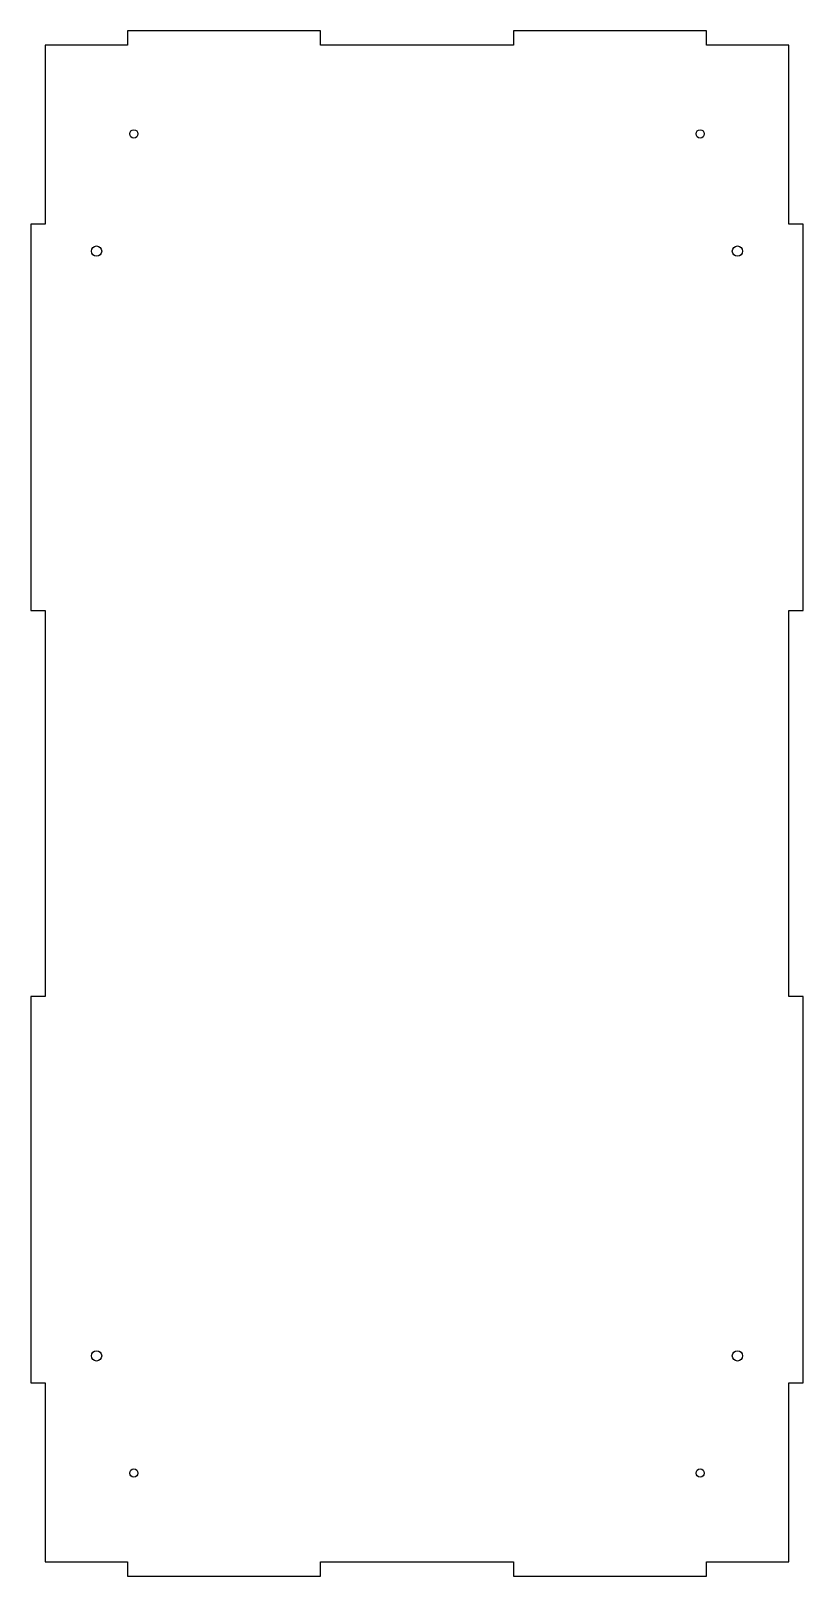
# Model space of a CAD drawing. Header units: millimetres. Extents: x -6 to 294, y -6 to 594.
import ezdxf

# ---------------------------------------------------------------- set-up
doc = ezdxf.new("R2010")
doc.units = ezdxf.units.MM

msp = doc.modelspace()

# ---------------------------------------------------------------- linework, layer by layer
at = {"color": 7, "linetype": 'Continuous', "lineweight": 25}
for p, q in [((107, 594.5), (32, 594.5)), ((32, 594.5), (32, 589)), ((107, 589), (107, 594.5)), ((257, 594.5), (182, 594.5)), ((182, 594.5), (182, 589)), ((257, 589), (257, 594.5)), ((32, 589), (0, 589)), ((0, 589), (0, 519.5)), ((182, 589), (107, 589)), ((289, 589), (257, 589)), ((289, 519.5), (289, 589)), ((0, 519.5), (-5.5, 519.5)), ((-5.5, 519.5), (-5.5, 369.5)), ((294.5, 519.5), (289, 519.5)), ((294.5, 369.5), (294.5, 519.5)), ((-5.5, 369.5), (0, 369.5)), ((0, 369.5), (0, 219.5)), ((289, 219.5), (289, 369.5)), ((289, 369.5), (294.5, 369.5)), ((-5.5, 219.5), (-5.5, 69.5)), ((0, 219.5), (-5.5, 219.5)), ((294.5, 219.5), (289, 219.5)), ((294.5, 69.5), (294.5, 219.5)), ((-5.5, 69.5), (0, 69.5)), ((0, 69.5), (0, 0)), ((289, 0), (289, 69.5)), ((289, 69.5), (294.5, 69.5)), ((0, 0), (32, 0)), ((32, 0), (32, -5.5)), ((32, -5.5), (107, -5.5)), ((107, -5.5), (107, 0)), ((107, 0), (182, 0)), ((182, 0), (182, -5.5)), ((182, -5.5), (257, -5.5)), ((257, -5.5), (257, 0)), ((257, 0), (289, 0))]:
    msp.add_line(p, q, dxfattribs=at)
for centre, radius in [((34.5, 554.5), 1.6), ((254.5, 554.5), 1.6), ((20, 509), 2), ((269, 509), 2), ((20, 80), 2), ((269, 80), 2), ((34.5, 34.5), 1.6), ((254.5, 34.5), 1.6)]:
    msp.add_circle(centre, radius, dxfattribs=at)

doc.saveas('drawing.dxf')
